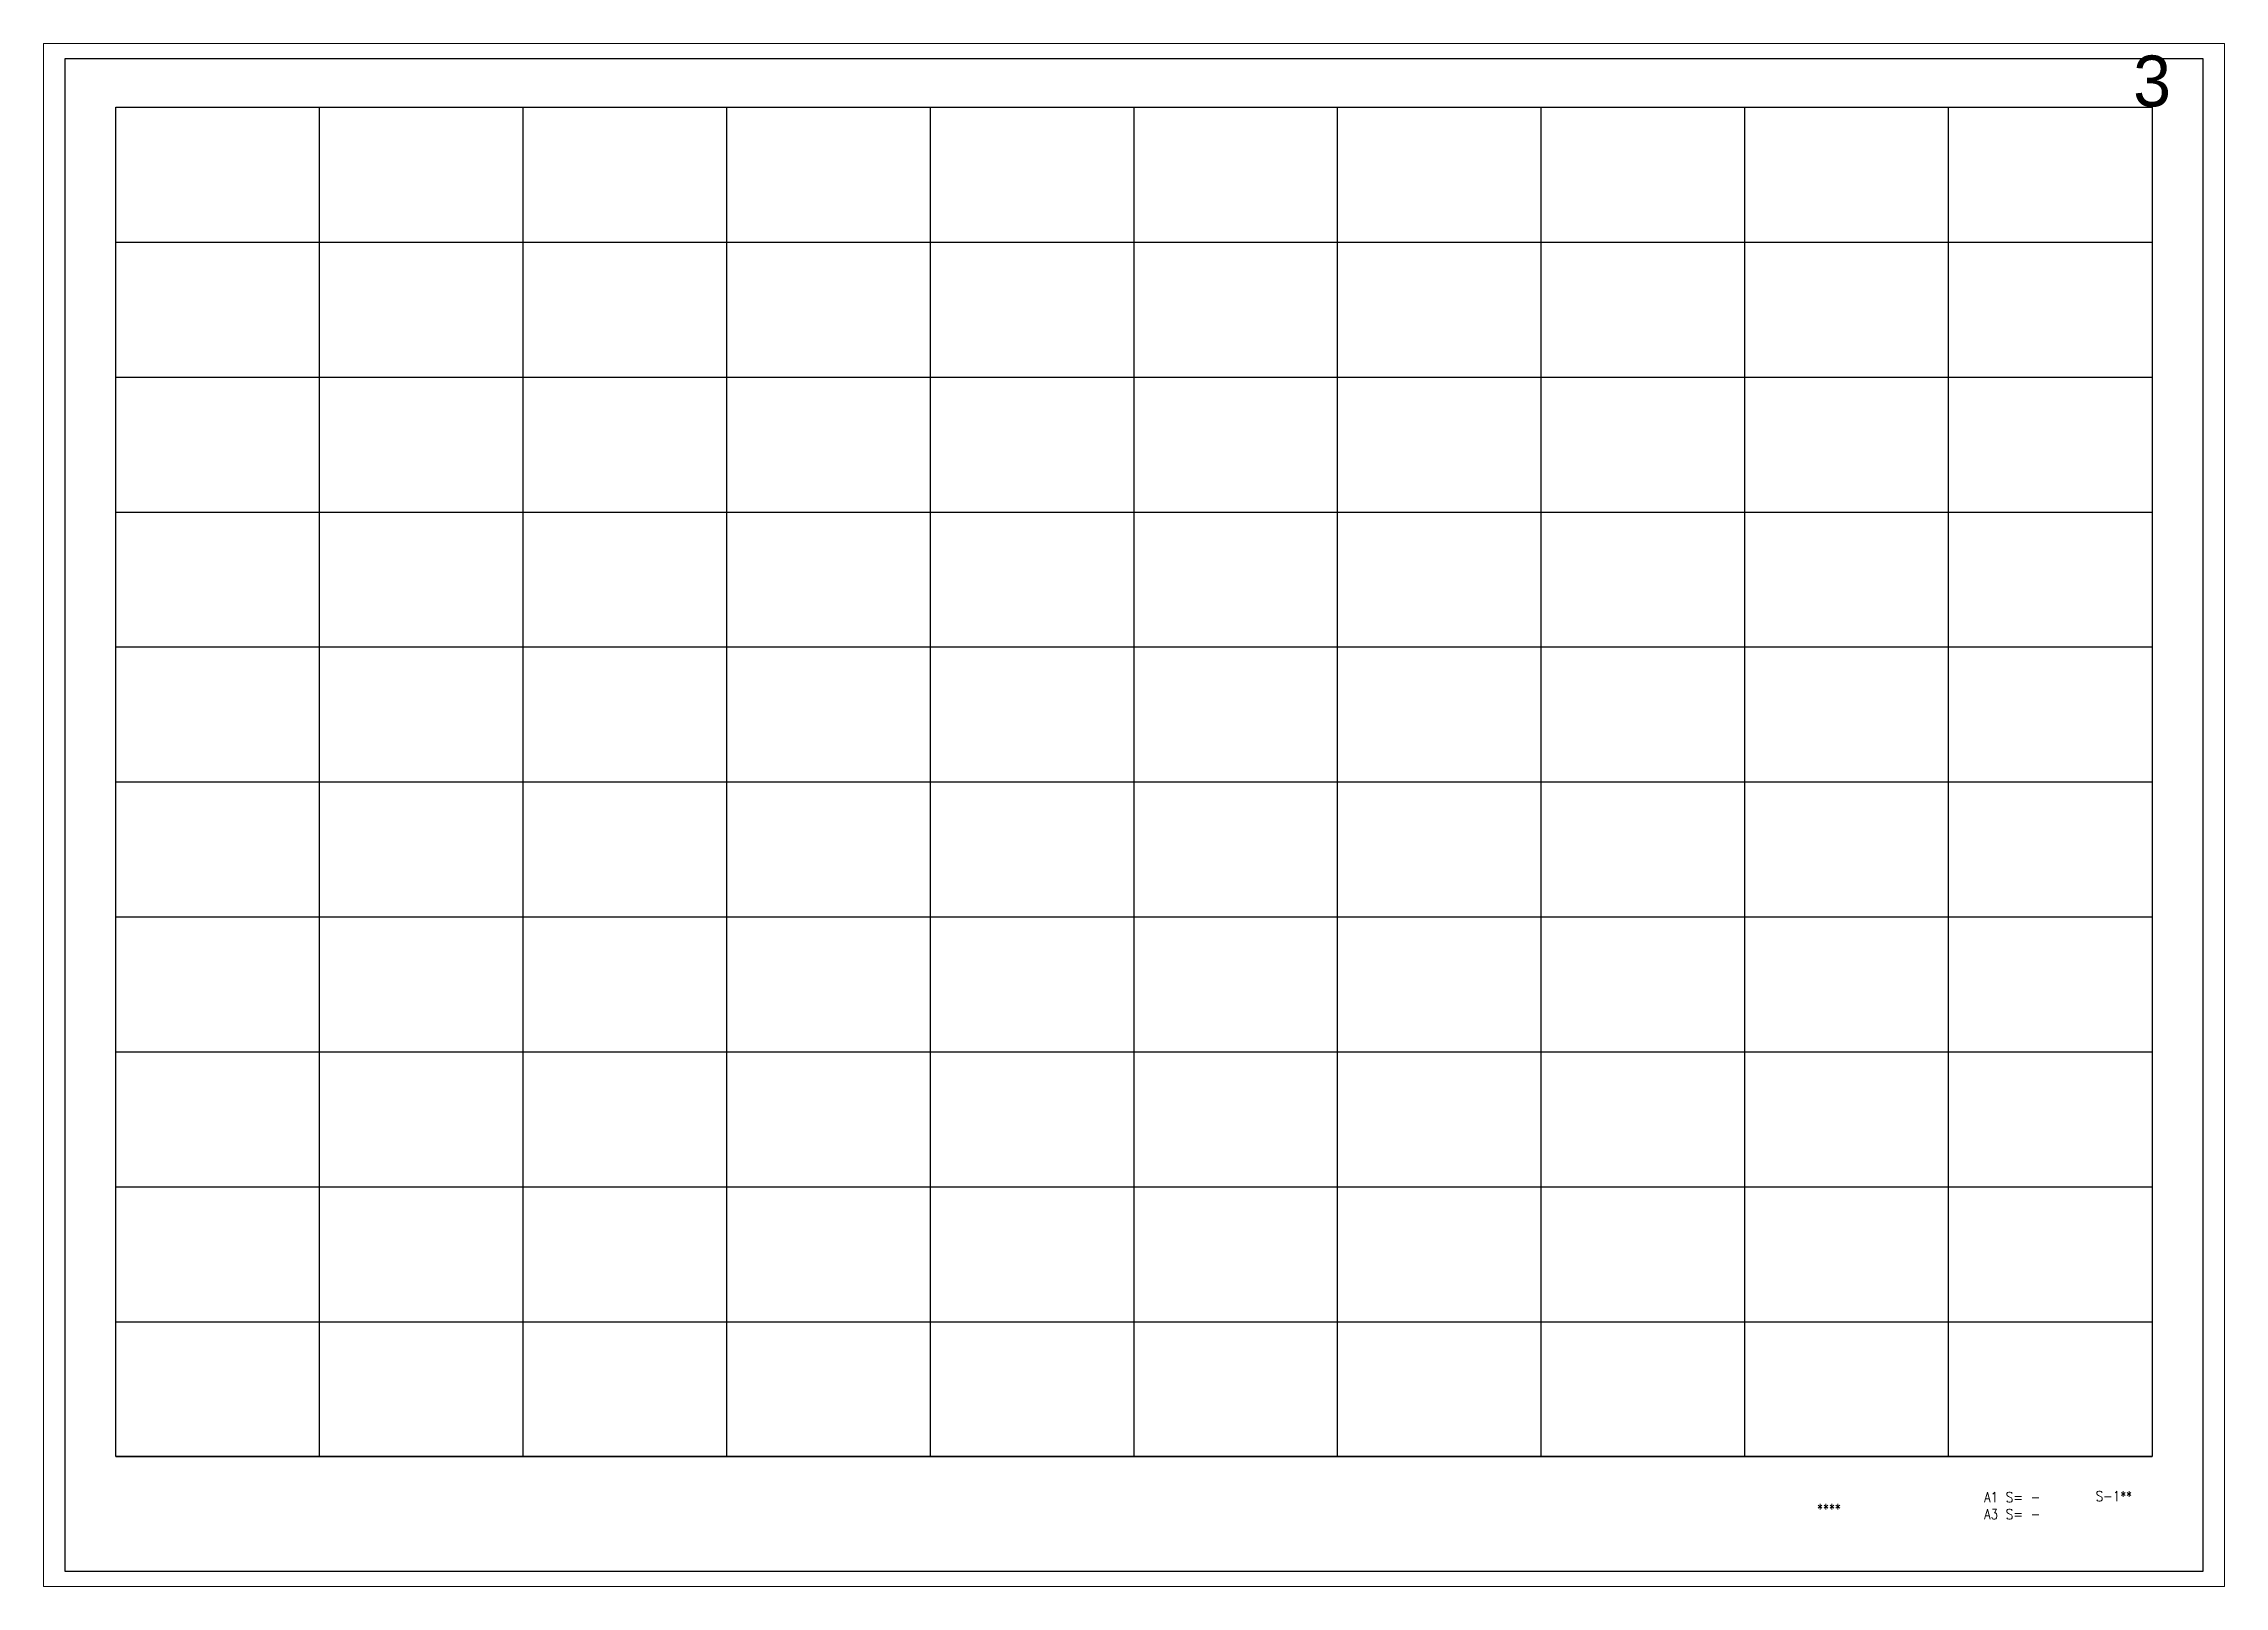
# Paper-space layout '03' of a CAD drawing. Extents: x -23 to 863, y -16 to 610.
# The model-space entities are those that its viewports show. They can reach past a viewport. Long polylines and large blocks are cut down to what shows.
import ezdxf

# ---------------------------------------------------------------- set-up
doc = ezdxf.new("R2010")
doc.units = 0
doc.header["$MEASUREMENT"] = 0
doc.layers.get('Defpoints').update_dxf_attribs({"color": 251, "linetype": 'CONTINUOUS'})
doc.layers.add('99_レイアウト枠', color=251, linetype='CONTINUOUS', plot=False)
doc.layers.add('99_頁番号', color=6, linetype='CONTINUOUS')
doc.styles.add('DRACAD', font='txt', dxfattribs={"width": 0.85, "bigfont": 'extfont2'})
doc.styles.get("Standard").update_dxf_attribs({"font": 'Osaka.ttc'})

msp = doc.modelspace()

# ---------------------------------------------------------------- linework, layer by layer
at = {"layer": '99_レイアウト枠'}
for p, q in [((5000, -477250), (5000, -344750)), ((25000, -477250), (25000, -344750)), ((45000, -477250), (45000, -344750)), ((65000, -477250), (65000, -344750)), ((85000, -477250), (85000, -344750)), ((105000, -477250), (105000, -344750)), ((125000, -477250), (125000, -344750)), ((145000, -477250), (145000, -344750)), ((165000, -477250), (165000, -344750)), ((185000, -477250), (185000, -344750)), ((5000, -358000), (205000, -358000)), ((5000, -371250), (205000, -371250)), ((5000, -384500), (205000, -384500)), ((5000, -397750), (205000, -397750)), ((5000, -411000), (205000, -411000)), ((5000, -424250), (205000, -424250)), ((5000, -437500), (205000, -437500)), ((5000, -450750), (205000, -450750)), ((5000, -464000), (205000, -464000)), ((5000, -477250), (205000, -477250))]:
    msp.add_line(p, q, dxfattribs=at)
for points in [[(0, -488500), (210000, -488500), (210000, -340000), (0, -340000)], [(5000, -344750), (205000, -344750), (205000, -477250), (5000, -477250)]]:
    msp.add_lwpolyline(points, close=True, dxfattribs=at)

# ---------------------------------------------------------------- texts
at = {"layer": '99_レイアウト枠', "insert": (205000, -344750), "char_height": 5000, "attachment_point": 8}
msp.add_mtext('3', dxfattribs=at)
at = {"layer": '99_頁番号', "char_height": 1000, "attachment_point": 5, "style": 'DRACAD'}
for s, insert in [('{  ****  }', (172500, -482375)), ('A1 S= - ^JA3 S= - ', (191250, -482062.5)), ('{S-1**}', (201250, -481125))]:
    msp.add_mtext(s, dxfattribs=dict(at, insert=insert))

psp = doc.layouts.new('03')

# ---------------------------------------------------------------- viewports
at = {"layer": 'Defpoints'}
psp.add_viewport(center=(420, 297), size=(885.46, 626.16), view_center_point=(105000, -414250), view_height=151474.0693, dxfattribs=at)

doc.saveas('drawing.dxf')
